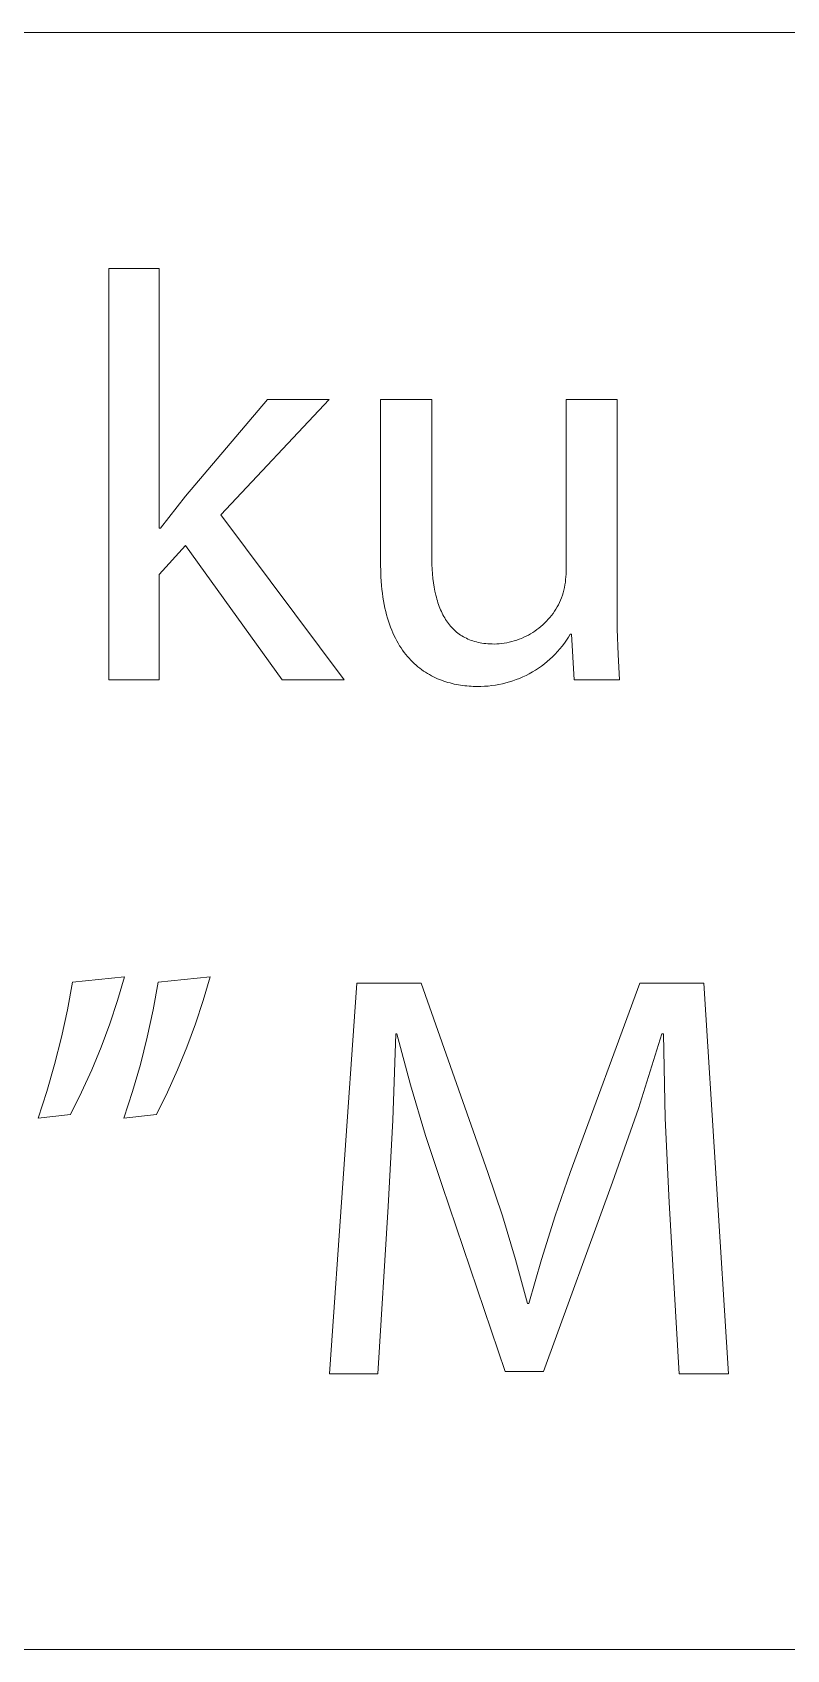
# Model space of a CAD drawing. Header units: millimetres. Extents: x 0 to 3480, y 0 to 2432.
# Drawn here: x 2739.2 to 2784.6, y 0 to 97.3 of the extents above; entities that cross this region are included whole.
import ezdxf

# ---------------------------------------------------------------- set-up
doc = ezdxf.new("R2010")
doc.units = ezdxf.units.MM
doc.header["$MEASUREMENT"] = 0
doc.layers.add('Domyślny', color=7, linetype='Continuous', true_color=0x000000)

msp = doc.modelspace()

# ---------------------------------------------------------------- linework, layer by layer
at = {"layer": 'Domyślny', "color": 18, "lineweight": 15, "true_color": 0x000000}
for p, q in [((2165.118, 97.255), (3477.082, 97.255)), ((2743.814, 58.312), (2743.814, 83.056)), ((2743.814, 83.056), (2746.85, 83.056)), ((2746.85, 83.056), (2746.85, 67.433)), ((2748.427, 69.357), (2753.364, 75.175)), ((2757.061, 75.175), (2750.547, 68.244)), ((2753.364, 75.175), (2757.061, 75.175)), ((2760.155, 65.305), (2760.155, 75.179)), ((2760.155, 75.179), (2763.226, 75.179)), ((2763.226, 75.179), (2763.226, 65.838)), ((2771.304, 64.83), (2771.304, 75.179)), ((2771.304, 75.179), (2774.376, 75.179)), ((2774.376, 75.179), (2774.376, 62.906)), ((2746.92, 67.433), (2748.427, 69.357)), ((2750.547, 68.244), (2757.965, 58.312)), ((2746.85, 67.433), (2746.92, 67.433)), ((2748.427, 66.39), (2746.85, 64.651)), ((2754.245, 58.312), (2748.427, 66.39)), ((2760.164, 64.764), (2760.155, 65.305)), ((2763.226, 65.838), (2763.229, 65.541)), ((2763.229, 65.541), (2763.238, 65.251)), ((2763.238, 65.251), (2763.253, 64.967)), ((2746.85, 64.651), (2746.85, 58.312)), ((2760.176, 64.503), (2760.164, 64.764)), ((2760.192, 64.248), (2760.176, 64.503)), ((2760.212, 64), (2760.192, 64.248)), ((2763.253, 64.967), (2763.274, 64.689)), ((2763.274, 64.689), (2763.301, 64.419)), ((2763.301, 64.419), (2763.335, 64.155)), ((2771.238, 64.031), (2771.262, 64.189)), ((2771.262, 64.189), (2771.28, 64.349)), ((2771.28, 64.349), (2771.294, 64.509)), ((2771.294, 64.509), (2771.302, 64.669)), ((2771.302, 64.669), (2771.304, 64.83)), ((2760.236, 63.757), (2760.212, 64)), ((2760.264, 63.521), (2760.236, 63.757)), ((2760.297, 63.291), (2760.264, 63.521)), ((2760.333, 63.067), (2760.297, 63.291)), ((2763.335, 64.155), (2763.375, 63.899)), ((2763.375, 63.899), (2763.422, 63.65)), ((2763.422, 63.65), (2763.476, 63.409)), ((2763.476, 63.409), (2763.506, 63.292)), ((2763.506, 63.292), (2763.537, 63.176)), ((2770.978, 63.113), (2771.038, 63.254)), ((2771.038, 63.254), (2771.088, 63.406)), ((2771.088, 63.406), (2771.133, 63.56)), ((2771.133, 63.56), (2771.173, 63.716)), ((2771.173, 63.716), (2771.208, 63.873)), ((2771.208, 63.873), (2771.238, 64.031)), ((2760.374, 62.848), (2760.333, 63.067)), ((2760.418, 62.636), (2760.374, 62.848)), ((2760.466, 62.429), (2760.418, 62.636)), ((2760.517, 62.228), (2760.466, 62.429)), ((2763.537, 63.176), (2763.57, 63.063)), ((2763.57, 63.063), (2763.605, 62.951)), ((2763.605, 62.951), (2763.642, 62.842)), ((2763.642, 62.842), (2763.681, 62.735)), ((2763.681, 62.735), (2763.722, 62.629)), ((2763.722, 62.629), (2763.764, 62.527)), ((2763.764, 62.527), (2763.809, 62.426)), ((2763.809, 62.426), (2763.855, 62.327)), ((2763.855, 62.327), (2763.904, 62.231)), ((2770.428, 62.195), (2770.52, 62.317)), ((2770.52, 62.317), (2770.607, 62.443)), ((2770.607, 62.443), (2770.69, 62.572)), ((2770.69, 62.572), (2770.769, 62.703)), ((2770.769, 62.703), (2770.843, 62.837)), ((2770.843, 62.837), (2770.913, 62.974)), ((2770.913, 62.974), (2770.978, 63.113)), ((2774.376, 62.906), (2774.383, 61.375)), ((2760.572, 62.032), (2760.517, 62.228)), ((2760.631, 61.842), (2760.572, 62.032)), ((2760.693, 61.658), (2760.631, 61.842)), ((2760.758, 61.479), (2760.693, 61.658)), ((2760.826, 61.305), (2760.758, 61.479)), ((2760.898, 61.137), (2760.826, 61.305)), ((2763.904, 62.231), (2763.954, 62.137)), ((2763.954, 62.137), (2764.007, 62.045)), ((2764.007, 62.045), (2764.061, 61.956)), ((2764.061, 61.956), (2764.117, 61.869)), ((2764.117, 61.869), (2764.176, 61.784)), ((2764.176, 61.784), (2764.236, 61.701)), ((2764.236, 61.701), (2764.299, 61.622)), ((2764.299, 61.622), (2764.364, 61.544)), ((2764.364, 61.544), (2764.431, 61.469)), ((2764.431, 61.469), (2764.5, 61.397)), ((2764.5, 61.397), (2764.571, 61.327)), ((2764.571, 61.327), (2764.644, 61.259)), ((2769.428, 61.253), (2769.553, 61.342)), ((2769.553, 61.342), (2769.675, 61.435)), ((2769.675, 61.435), (2769.793, 61.532)), ((2769.793, 61.532), (2769.908, 61.633)), ((2769.908, 61.633), (2770.02, 61.738)), ((2770.02, 61.738), (2770.128, 61.847)), ((2770.128, 61.847), (2770.232, 61.959)), ((2770.232, 61.959), (2770.332, 62.075)), ((2770.332, 62.075), (2770.428, 62.195)), ((2774.383, 61.375), (2774.429, 59.845)), ((2760.972, 60.974), (2760.898, 61.137)), ((2761.05, 60.816), (2760.972, 60.974)), ((2761.13, 60.663), (2761.05, 60.816)), ((2761.213, 60.515), (2761.13, 60.663)), ((2761.299, 60.372), (2761.213, 60.515)), ((2761.388, 60.234), (2761.299, 60.372)), ((2764.644, 61.259), (2764.72, 61.194)), ((2764.72, 61.194), (2764.798, 61.132)), ((2764.798, 61.132), (2764.878, 61.072)), ((2764.878, 61.072), (2764.96, 61.015)), ((2764.96, 61.015), (2765.045, 60.961)), ((2765.045, 60.961), (2765.132, 60.91)), ((2765.132, 60.91), (2765.221, 60.861)), ((2765.221, 60.861), (2765.313, 60.815)), ((2765.313, 60.815), (2765.407, 60.771)), ((2765.407, 60.771), (2765.503, 60.731)), ((2765.503, 60.731), (2765.602, 60.693)), ((2765.602, 60.693), (2765.703, 60.658)), ((2765.703, 60.658), (2765.807, 60.627)), ((2765.807, 60.627), (2765.913, 60.598)), ((2765.913, 60.598), (2766.022, 60.572)), ((2766.022, 60.572), (2766.133, 60.548)), ((2766.133, 60.548), (2766.246, 60.528)), ((2766.246, 60.528), (2766.362, 60.511)), ((2766.362, 60.511), (2766.481, 60.497)), ((2766.481, 60.497), (2766.602, 60.486)), ((2766.602, 60.486), (2766.726, 60.478)), ((2766.726, 60.478), (2766.852, 60.474)), ((2766.852, 60.474), (2766.982, 60.472)), ((2766.982, 60.472), (2767.135, 60.477)), ((2767.135, 60.477), (2767.288, 60.488)), ((2767.288, 60.488), (2767.44, 60.503)), ((2767.44, 60.503), (2767.592, 60.524)), ((2767.592, 60.524), (2767.743, 60.55)), ((2767.743, 60.55), (2767.893, 60.582)), ((2767.893, 60.582), (2768.042, 60.618)), ((2768.042, 60.618), (2768.189, 60.66)), ((2768.189, 60.66), (2768.335, 60.706)), ((2768.335, 60.706), (2768.479, 60.758)), ((2768.479, 60.758), (2768.622, 60.814)), ((2768.622, 60.814), (2768.762, 60.876)), ((2768.762, 60.876), (2768.9, 60.942)), ((2768.9, 60.942), (2769.036, 61.013)), ((2769.036, 61.013), (2769.17, 61.088)), ((2769.17, 61.088), (2769.3, 61.168)), ((2769.3, 61.168), (2769.428, 61.253)), ((2771.07, 60.349), (2770.933, 60.181)), ((2771.202, 60.521), (2771.07, 60.349)), ((2771.327, 60.698), (2771.202, 60.521)), ((2771.446, 60.879), (2771.327, 60.698)), ((2771.559, 61.063), (2771.446, 60.879)), ((2771.629, 61.063), (2771.559, 61.063)), ((2771.791, 58.316), (2771.629, 61.063)), ((2761.479, 60.1), (2761.388, 60.234)), ((2761.572, 59.972), (2761.479, 60.1)), ((2761.668, 59.848), (2761.572, 59.972)), ((2761.766, 59.728), (2761.668, 59.848)), ((2761.867, 59.613), (2761.766, 59.728)), ((2761.969, 59.503), (2761.867, 59.613)), ((2762.073, 59.397), (2761.969, 59.503)), ((2762.18, 59.296), (2762.073, 59.397)), ((2770.167, 59.418), (2769.999, 59.281)), ((2770.331, 59.56), (2770.167, 59.418)), ((2770.489, 59.707), (2770.331, 59.56)), ((2770.642, 59.86), (2770.489, 59.707)), ((2770.791, 60.018), (2770.642, 59.86)), ((2770.933, 60.181), (2770.791, 60.018)), ((2774.429, 59.845), (2774.515, 58.316)), ((2762.288, 59.198), (2762.18, 59.296)), ((2762.398, 59.105), (2762.288, 59.198)), ((2762.509, 59.016), (2762.398, 59.105)), ((2762.623, 58.931), (2762.509, 59.016)), ((2762.737, 58.85), (2762.623, 58.931)), ((2762.854, 58.773), (2762.737, 58.85)), ((2762.971, 58.7), (2762.854, 58.773)), ((2763.09, 58.63), (2762.971, 58.7)), ((2763.21, 58.565), (2763.09, 58.63)), ((2763.331, 58.503), (2763.21, 58.565)), ((2763.453, 58.444), (2763.331, 58.503)), ((2763.576, 58.389), (2763.453, 58.444)), ((2763.7, 58.338), (2763.576, 58.389)), ((2768.508, 58.409), (2768.307, 58.33)), ((2768.707, 58.496), (2768.508, 58.409)), ((2768.902, 58.589), (2768.707, 58.496)), ((2769.094, 58.688), (2768.902, 58.589)), ((2769.283, 58.795), (2769.094, 58.688)), ((2769.468, 58.907), (2769.283, 58.795)), ((2769.649, 59.026), (2769.468, 58.907)), ((2769.826, 59.15), (2769.649, 59.026)), ((2769.999, 59.281), (2769.826, 59.15)), ((2746.85, 58.312), (2743.814, 58.312)), ((2757.965, 58.312), (2754.245, 58.312)), ((2763.824, 58.29), (2763.7, 58.338)), ((2763.949, 58.245), (2763.824, 58.29)), ((2764.075, 58.203), (2763.949, 58.245)), ((2764.201, 58.165), (2764.075, 58.203)), ((2764.328, 58.129), (2764.201, 58.165)), ((2764.455, 58.097), (2764.328, 58.129)), ((2764.582, 58.068), (2764.455, 58.097)), ((2764.71, 58.042), (2764.582, 58.068)), ((2764.837, 58.018), (2764.71, 58.042)), ((2764.965, 57.997), (2764.837, 58.018)), ((2765.092, 57.979), (2764.965, 57.997)), ((2765.219, 57.964), (2765.092, 57.979)), ((2765.346, 57.951), (2765.219, 57.964)), ((2765.472, 57.94), (2765.346, 57.951)), ((2765.598, 57.932), (2765.472, 57.94)), ((2765.724, 57.927), (2765.598, 57.932)), ((2765.849, 57.924), (2765.724, 57.927)), ((2765.973, 57.922), (2765.849, 57.924)), ((2766.19, 57.923), (2765.973, 57.922)), ((2766.406, 57.931), (2766.19, 57.923)), ((2766.622, 57.946), (2766.406, 57.931)), ((2766.838, 57.969), (2766.622, 57.946)), ((2767.052, 57.999), (2766.838, 57.969)), ((2767.265, 58.036), (2767.052, 57.999)), ((2767.477, 58.081), (2767.265, 58.036)), ((2767.688, 58.132), (2767.477, 58.081)), ((2767.896, 58.191), (2767.688, 58.132)), ((2768.103, 58.257), (2767.896, 58.191)), ((2768.307, 58.33), (2768.103, 58.257)), ((2774.515, 58.316), (2771.791, 58.316)), ((2741.324, 38.477), (2741.63, 40.138)), ((2741.63, 40.138), (2744.76, 40.451)), ((2744.76, 40.451), (2744.339, 39.03)), ((2746.48, 38.475), (2746.776, 40.138)), ((2746.776, 40.138), (2749.917, 40.451)), ((2749.917, 40.451), (2749.496, 39.031)), ((2757.09, 16.588), (2758.724, 40.069)), ((2758.724, 40.069), (2762.595, 40.069)), ((2762.595, 40.069), (2766.605, 28.699)), ((2771.554, 28.699), (2775.737, 40.069)), ((2775.737, 40.069), (2779.597, 40.069)), ((2779.597, 40.069), (2781.069, 16.588)), ((2744.339, 39.03), (2743.869, 37.624)), ((2749.496, 39.031), (2749.027, 37.626)), ((2740.964, 36.826), (2741.324, 38.477)), ((2746.126, 36.824), (2746.48, 38.475)), ((2743.869, 37.624), (2743.351, 36.235)), ((2749.027, 37.626), (2748.51, 36.237)), ((2761.065, 37.032), (2760.886, 31.838)), ((2761.135, 37.032), (2761.065, 37.032)), ((2761.951, 33.966), (2761.135, 37.032)), ((2777.059, 37.032), (2775.652, 32.545)), ((2777.163, 37.032), (2777.059, 37.032)), ((2777.259, 31.959), (2777.163, 37.032)), ((2740.551, 35.188), (2740.964, 36.826)), ((2743.351, 36.235), (2742.786, 34.865)), ((2745.715, 35.185), (2746.126, 36.824)), ((2748.51, 36.237), (2747.947, 34.867)), ((2740.085, 33.564), (2740.551, 35.188)), ((2745.248, 33.562), (2745.715, 35.185)), ((2742.786, 34.865), (2742.173, 33.515)), ((2747.947, 34.867), (2747.338, 33.517)), ((2739.568, 31.956), (2740.085, 33.564)), ((2742.173, 33.515), (2741.515, 32.188)), ((2744.725, 31.956), (2745.248, 33.562)), ((2747.338, 33.517), (2746.684, 32.188)), ((2762.855, 30.925), (2761.951, 33.966)), ((2741.515, 32.188), (2739.568, 31.956)), ((2746.684, 32.188), (2744.725, 31.956)), ((2775.652, 32.545), (2774.092, 28.108)), ((2760.886, 31.838), (2760.613, 26.648)), ((2777.511, 26.891), (2777.259, 31.959)), ((2763.847, 27.911), (2762.855, 30.925)), ((2766.605, 28.699), (2767.473, 26.092)), ((2770.645, 26.095), (2771.554, 28.699)), ((2767.636, 16.727), (2763.847, 27.911)), ((2774.092, 28.108), (2769.954, 16.727)), ((2760.613, 26.648), (2759.987, 16.588)), ((2778.102, 16.588), (2777.511, 26.891)), ((2767.473, 26.092), (2768.265, 23.46)), ((2769.818, 23.463), (2770.645, 26.095)), ((2768.265, 23.46), (2768.981, 20.807)), ((2769.073, 20.807), (2769.818, 23.463)), ((2768.981, 20.807), (2769.073, 20.807)), ((2759.987, 16.588), (2757.09, 16.588)), ((2769.954, 16.727), (2767.636, 16.727)), ((2781.069, 16.588), (2778.102, 16.588)), ((3477.085, 0), (0, 0)), ((3477.085, 0), (2165.12, 0))]:
    msp.add_line(p, q, dxfattribs=at)

doc.saveas('drawing.dxf')
